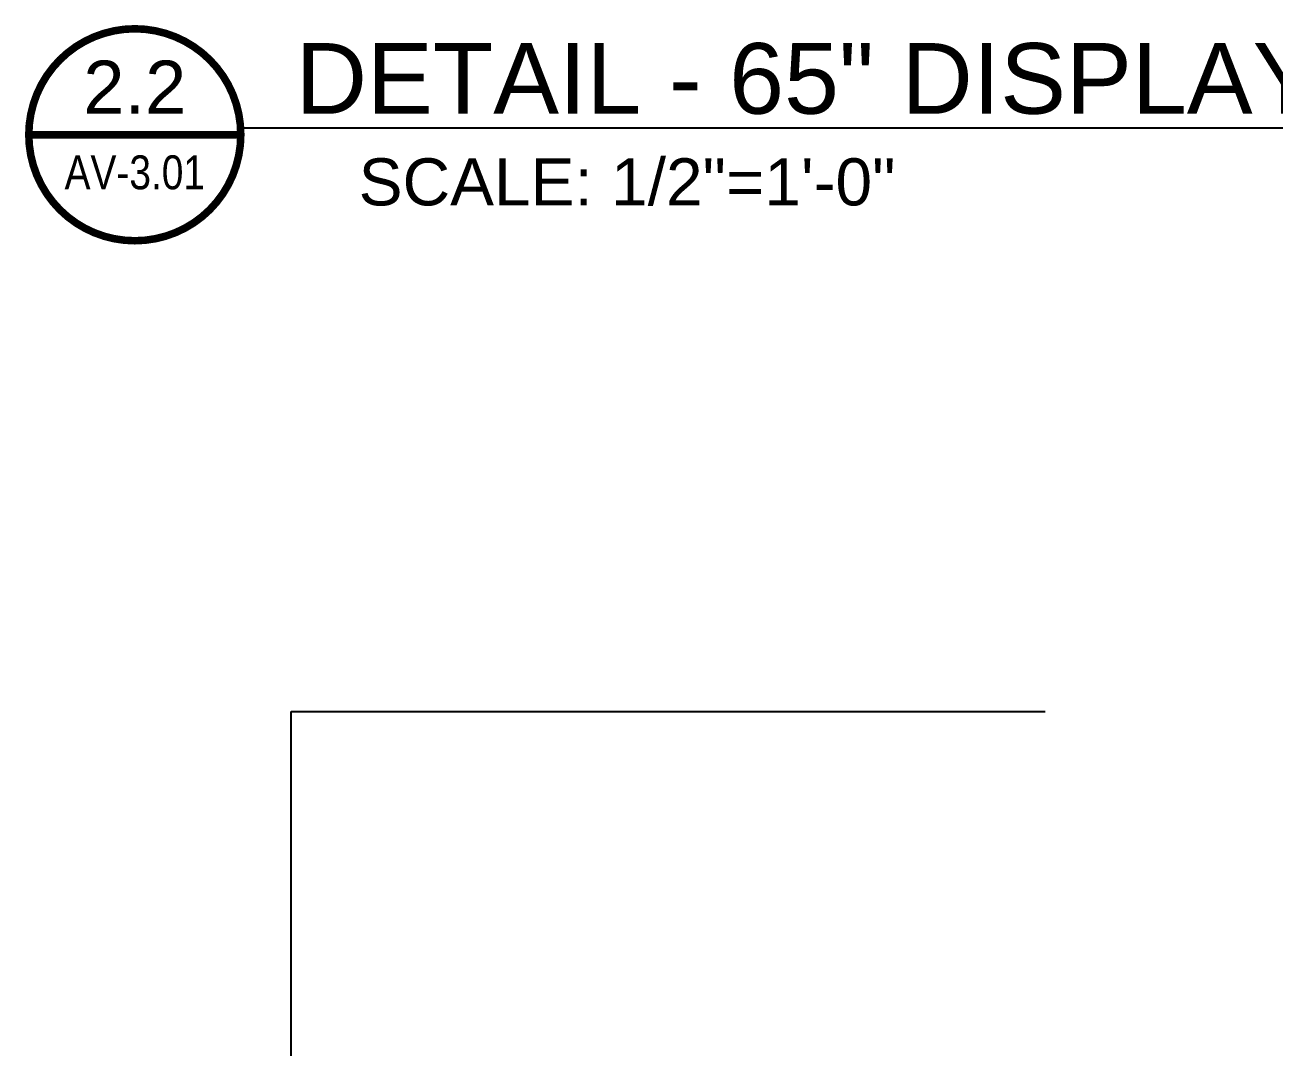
# Model space of a CAD drawing. Extents: x -382 to 1420, y -377 to 265.
# Drawn here: x 379.5 to 459.1, y -137.8 to -72.7 of the extents above; entities that cross this region are included whole.
import ezdxf
from ezdxf.enums import TextEntityAlignment as Align

# ---------------------------------------------------------------- set-up
doc = ezdxf.new("R2010")
doc.units = 0
doc.header["$MEASUREMENT"] = 0
doc.layers.get('0').update_dxf_attribs({"linetype": 'CONTINUOUS'})
doc.layers.add('AV-Anno-Iden', color=154, linetype='CONTINUOUS')
doc.layers.add('AV-Elev-Wall', color=160, linetype='CONTINUOUS')
doc.styles.add('NARROW', font='ARIALN.TTF')
doc.styles.get("Standard").update_dxf_attribs({"font": 'arial.ttf'})

# ---------------------------------------------------------------- blocks, each defined once
blk = doc.blocks.new('marker')
at = {"const_width": 0.02}
blk.add_lwpolyline([(-0.2812, 0, 1), (0.2812, 0, 1)], format="xyb", close=True, dxfattribs=at)
blk.add_lwpolyline([(-0.2812, 0), (0.2812, 0)], dxfattribs=at)
at = {"linetype": 'Continuous'}
for tag, p, height in [('%%UTITLE', (0.2813, 0.0558), 0.1875), ('SCALE', (0.5938, -0.1875), 0.125)]:
    blk.add_attdef(tag, p, '', height=height, dxfattribs=at)
blk.add_attdef('DETAIL', text='', height=0.1406).set_placement((0, 0.0561), align=Align.CENTER)
at = {"style": 'NARROW'}
blk.add_attdef('DRAWING', text='', height=0.09, dxfattribs=at).set_placement((0, -0.0996), align=Align.MIDDLE_CENTER)

msp = doc.modelspace()

# ---------------------------------------------------------------- linework, layer by layer
at = {"layer": 'AV-Elev-Wall'}
for p, q in [((396.46343, -225.46274), (396.46343, -116.46274)), ((396.46343, -116.46274), (444.47541, -116.46274))]:
    msp.add_line(p, q, dxfattribs=at)

# ---------------------------------------------------------------- block references
at = {"layer": 'AV-Anno-Iden', "xscale": 24, "yscale": 24, "zscale": 24}
msp.add_blockref('marker', (386.51362, -79.73291), dxfattribs=at).add_auto_attribs({'DETAIL': '2.2', 'DRAWING': 'AV-3.01', '%%UTITLE': '%%u  DETAIL - 65" DISPLAY SECTION', 'SCALE': 'SCALE: 1/2"=1\'-0"'})

doc.saveas('drawing.dxf')
